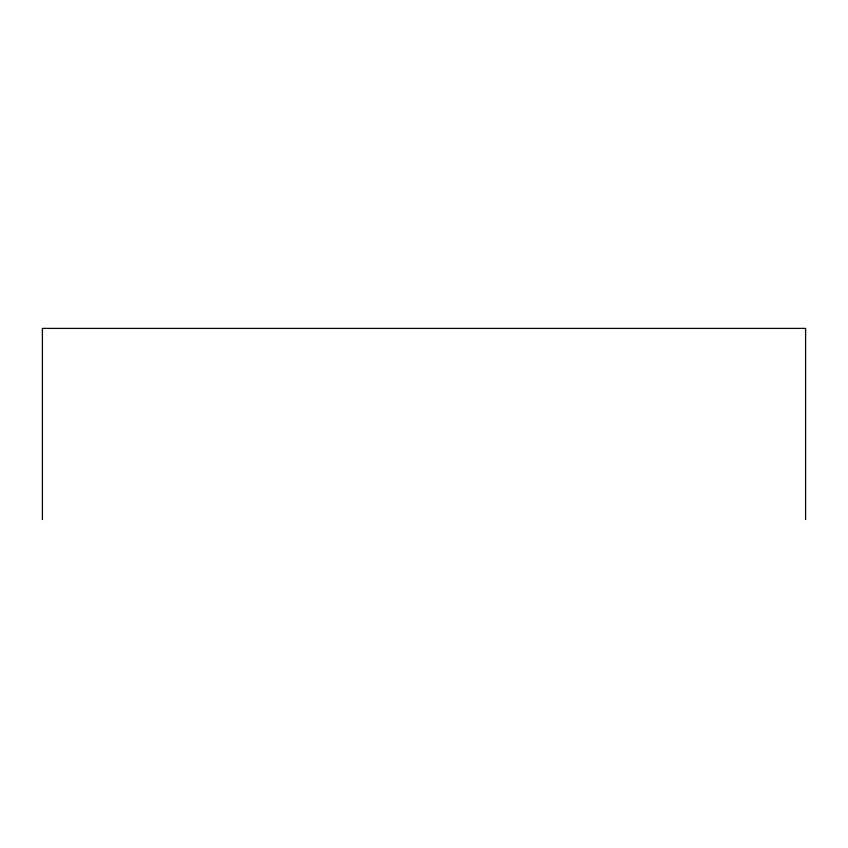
<?xml version="1.0" encoding="UTF-8"?>
<svg xmlns="http://www.w3.org/2000/svg" width="848" height="848" viewBox="0 0 848 848"><rect width="100%" height="100%" fill="white"/><g stroke="black" fill="none" stroke-linecap="round" stroke-linejoin="round"><path stroke-width="1.27" d="M805.6 519.601L805.6 328.399L42.4 328.399L42.4 519.601"/></g></svg>
